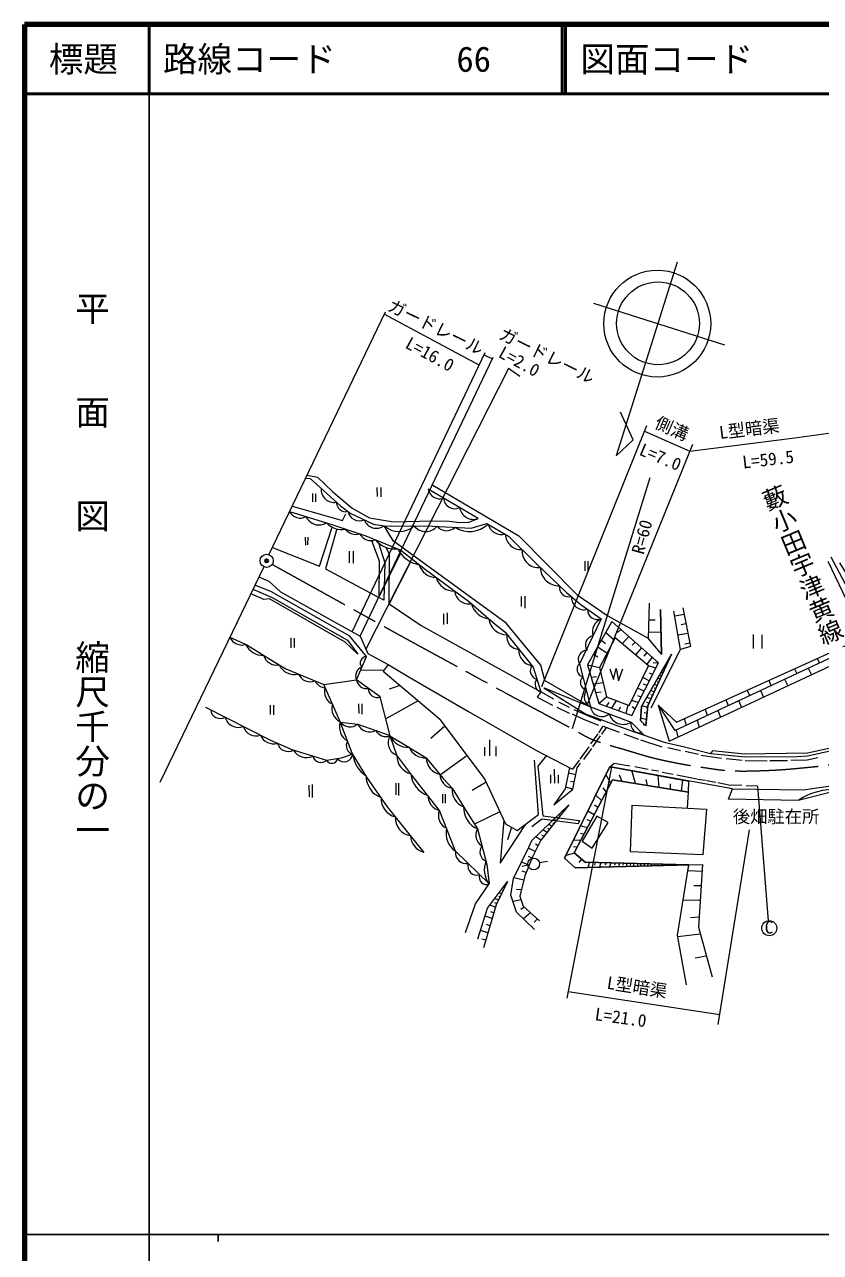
# Model space of a CAD drawing. Units: millimetres, scale not verified. Extents: x 40000 to 680000, y 20000 to 380000.
# Drawn here: x 40000 to 155093, y 202409 to 380000 of the extents above; entities that cross this region are included whole.
import ezdxf
from ezdxf.enums import TextEntityAlignment as Align

# ---------------------------------------------------------------- set-up
doc = ezdxf.new("R2010")
doc.units = ezdxf.units.MM
doc.header["$LTSCALE"] = 1000
doc.header["$PDMODE"] = 32
doc.header["$PDSIZE"] = 500
doc.linetypes.add('CHAIN', pattern=[18.5, 12, -1.5, 3.5, -1.5])
for name, color, linetype, lineweight in [('M-BMK', 2, 'CHAIN', 13), ('M-TTL', 2, 'Continuous', 140), ('M-TTL-BAND', 7, 'Continuous', 25), ('M-TTL-LINE', 7, 'Continuous', 50), ('M-TTL-TXT', 7, 'Continuous', 13), ('M-WORK', 1, 'Continuous', 13)]:
    doc.layers.add(name, color=color, linetype=linetype, lineweight=lineweight)
doc.layers.add('M-OTRS', color=6, linetype='Continuous')
doc.styles.add('@ＭＳ ゴシック', font='')
doc.styles.add('ＭＳ ゴシック', font='')
doc.styles.get('@ＭＳ ゴシック').set_extended_font_data('@MS Gothic')
doc.styles.get('ＭＳ ゴシック').set_extended_font_data('MS Gothic')

msp = doc.modelspace()

# ---------------------------------------------------------------- linework, layer by layer
at = {"layer": 'M-BMK'}
msp.add_open_spline([(75808, 301929), (81325, 298867), (82705, 298100), (87128, 295649), (90629, 293709), (92579, 292602), (96092, 290685), (105101, 285768), (110124, 282970), (119192, 278162), (120405, 277518), (121024, 277020), (122307, 276529), (124077, 275852), (125126, 275636), (126942, 275095), (128849, 274527), (129905, 274150), (131846, 273714), (134327, 273156), (135735, 272918), (138250, 272547), (139705, 272333), (140519, 272176), (141988, 272095), (143752, 271998), (144745, 272042), (146511, 272095), (148653, 272160), (149853, 272247), (151987, 272452), (154179, 272663), (155421, 272736), (157581, 273166), (159366, 273522), (160348, 273823), (162081, 274381), (163885, 274961), (164500, 275220), (166619, 276100)], degree=3, knots=[0, 0, 0, 0, 1, 1, 1, 2, 2, 2, 3, 3, 3, 4, 4, 4, 5, 5, 5, 6, 6, 6, 7, 7, 7, 8, 8, 8, 9, 9, 9, 10, 10, 10, 11, 11, 11, 12, 12, 12, 13, 13, 13, 13], dxfattribs=at)
at = {"layer": 'M-OTRS'}
msp.add_point((75009, 302437), dxfattribs=at)
at = {"layer": 'M-TTL'}
for p, q in [((40000, 380000), (40000, 20000)), ((680000, 380000), (40000, 380000))]:
    msp.add_line(p, q, dxfattribs=at)
at = {"layer": 'M-TTL-BAND'}
for p, q in [((58000, 370000), (58000, 20000)), ((40000, 205000), (579000, 205000)), ((68000, 205000), (68000, 204000))]:
    msp.add_line(p, q, dxfattribs=at)
at = {"layer": 'M-TTL-LINE'}
for p, q in [((58000, 380000), (58000, 370000)), ((117750, 380000), (117750, 370000)), ((118250, 380000), (118250, 370000)), ((40000, 370000), (680000, 370000))]:
    msp.add_line(p, q, dxfattribs=at)
at = {"layer": 'M-WORK'}
for p, q in [((122284, 339710), (141210, 333675)), ((75340, 303324), (92175, 338441)), ((105754, 330720), (92014, 338105)), ((87394, 292186), (106626, 332550)), ((106473, 332228), (107661, 331637)), ((88518, 291535), (107786, 331898)), ((114794, 284265), (129991, 322031)), ((129655, 321195), (136223, 318316)), ((136613, 319278), (121328, 281519)), ((130403, 314421), (119192, 278162)), ((90958, 313027), (90974, 311725)), ((91545, 313043), (91545, 311694)), ((81619, 312169), (81619, 310973)), ((82085, 312147), (82085, 310962)), ((80600, 305859), (80611, 304727)), ((80971, 305859), (80939, 304748)), ((86948, 303851), (86948, 302137)), ((87520, 303851), (87520, 302121)), ((121031, 302406), (121031, 300978)), ((121475, 302406), (121475, 300866)), ((74597, 301585), (59582, 270386)), ((91977, 296759), (91254, 297136)), ((111798, 297266), (111814, 295853)), ((112322, 297345), (112338, 295599)), ((101116, 294903), (101116, 293338)), ((130230, 291150), (130384, 296297)), ((130230, 291150), (130384, 296297)), ((131971, 295392), (132090, 288869)), ((134842, 289628), (133890, 295151)), ((135191, 295659), (136286, 290025)), ((100566, 294777), (100566, 293242)), ((130313, 293921), (131198, 293895)), ((135382, 294678), (134017, 294412)), ((135647, 293313), (134965, 293180)), ((78484, 291279), (78484, 289851)), ((124047, 292073), (125257, 290994)), ((126246, 292497), (125757, 292090)), ((127384, 291492), (126423, 290451)), ((130260, 292150), (132031, 292097)), ((135912, 291948), (134490, 291671)), ((145368, 291760), (145368, 289776)), ((146621, 291728), (146606, 289744)), ((79002, 291248), (78991, 289904)), ((122884, 290021), (124252, 289101)), ((123414, 290957), (124019, 290495)), ((128292, 290689), (127852, 290256)), ((129220, 289870), (128326, 288859)), ((136189, 290525), (135477, 290387)), ((122272, 288941), (122916, 288550)), ((129999, 289182), (129542, 288661)), ((130749, 288519), (129970, 287484)), ((131677, 287699), (130926, 287646)), ((154628, 288311), (154946, 287662)), ((91964, 286621), (88576, 286593)), ((121393, 287389), (123155, 287032)), ((131284, 286922), (130225, 287270)), ((130806, 285978), (130355, 286196)), ((132315, 286226), (132056, 286326)), ((132523, 286681), (132437, 286715)), ((132731, 287136), (132561, 287205)), ((151322, 286816), (151673, 286137)), ((153341, 286914), (153818, 285971)), ((94328, 284403), (92714, 283889)), ((121922, 285594), (122706, 285705)), ((122203, 284641), (123672, 284827)), ((130347, 285071), (129389, 285549)), ((130016, 284416), (129494, 284577)), ((131481, 284408), (131041, 284558)), ((131690, 284863), (131515, 284924)), ((131898, 285317), (131550, 285444)), ((132106, 285772), (131977, 285820)), ((147651, 285155), (147922, 284389)), ((149897, 285309), (150357, 284351)), ((115132, 284065), (121848, 281305)), ((122569, 283400), (123396, 283497)), ((123035, 281818), (124154, 282771)), ((129588, 283572), (128658, 284042)), ((129161, 282728), (128679, 282926)), ((130598, 282480), (129956, 282668)), ((131065, 283499), (130531, 283669)), ((130831, 282990), (130563, 283071)), ((131273, 283954), (131052, 284026)), ((144512, 283735), (144832, 282949)), ((146434, 283695), (146844, 282706)), ((75522, 281575), (75533, 280210)), ((75999, 281586), (75999, 280147)), ((88315, 281771), (88322, 280367)), ((88774, 281778), (88781, 280268)), ((96911, 282209), (92244, 279580)), ((116985, 281290), (118756, 280415)), ((117225, 282059), (118770, 281262)), ((124134, 281419), (124555, 281957)), ((124904, 281140), (125590, 282230)), ((125915, 280773), (126190, 281322)), ((126997, 280380), (127265, 281598)), ((128758, 281932), (127789, 282251)), ((128285, 280998), (127890, 281321)), ((130109, 281246), (129264, 281461)), ((130319, 281872), (129997, 281962)), ((138425, 280982), (138707, 280094)), ((140241, 280809), (140657, 279811)), ((141436, 282344), (141750, 281512)), ((143265, 282219), (143664, 281218)), ((129945, 279510), (129100, 279636)), ((130027, 280378), (129600, 280464)), ((135404, 279616), (135668, 278678)), ((137263, 279421), (137533, 278349)), ((100771, 278534), (98772, 276751)), ((121907, 275993), (122951, 277394)), ((123224, 277107), (122138, 275560)), ((123047, 277538), (123682, 278548)), ((124164, 278363), (123419, 277383)), ((123682, 278548), (125967, 277673)), ((126680, 277426), (128775, 276650)), ((129866, 278659), (129440, 278701)), ((134224, 278005), (134493, 276926)), ((106505, 275479), (106489, 274225)), ((107251, 276543), (107235, 274257)), ((108155, 275574), (108155, 274178)), ((120341, 273744), (121639, 275545)), ((121973, 275305), (120840, 273706)), ((129092, 276538), (132175, 275522)), ((133010, 275421), (134834, 275011)), ((103981, 274247), (100153, 271489)), ((120210, 273611), (119236, 272314)), ((135554, 274894), (137453, 274461)), ((137867, 274320), (140769, 273906)), ((141483, 273836), (143760, 273605)), ((144220, 273568), (147409, 273502)), ((147790, 273537), (150350, 273565)), ((150816, 273608), (153179, 273634)), ((153175, 273634), (154712, 273996)), ((116599, 272323), (116631, 270303)), ((118452, 239196), (124904, 272618)), ((119721, 271506), (118649, 271729)), ((142355, 269446), (124716, 272653)), ((127526, 272750), (125251, 273131)), ((128336, 270214), (127809, 272090)), ((130164, 272262), (128259, 272622)), ((131655, 271998), (130640, 272146)), ((133782, 271554), (132184, 271818)), ((81126, 270002), (81147, 268320)), ((81571, 270066), (81581, 268214)), ((93679, 270261), (93672, 268610)), ((94067, 270261), (94081, 268490)), ((106737, 270427), (104707, 269226)), ((116070, 271498), (116070, 270260)), ((117160, 271498), (117149, 270260)), ((119497, 270434), (118961, 270545)), ((124766, 270287), (124060, 271518)), ((126412, 270529), (126048, 271432)), ((130060, 269932), (129907, 270792)), ((131785, 269650), (131649, 271392)), ((133399, 269387), (133410, 270204)), ((137221, 270845), (134332, 271416)), ((135013, 269123), (135186, 270749)), ((138469, 270665), (137337, 270834)), ((139966, 270384), (138639, 270601)), ((100420, 268693), (100428, 267396)), ((100809, 268709), (100809, 267365)), ((119290, 269437), (118221, 269725)), ((123449, 267774), (122591, 268554)), ((124108, 269030), (123663, 269584)), ((146009, 269857), (144360, 269891)), ((146009, 269857), (147514, 250379)), ((118100, 266373), (117991, 266457)), ((122910, 266747), (122436, 267080)), ((108741, 266155), (105060, 264333)), ((116863, 264802), (116527, 265044)), ((117173, 265195), (117061, 265276)), ((117482, 265588), (117260, 265752)), ((117791, 265980), (117736, 266022)), ((121879, 264779), (121383, 264970)), ((122372, 265720), (121432, 266215)), ((110435, 263898), (109832, 262106)), ((115559, 263145), (114970, 263541)), ((115902, 263580), (115673, 263737)), ((116245, 264016), (115790, 264333)), ((116554, 264409), (116385, 264529)), ((121385, 263838), (120382, 264096)), ((120904, 262921), (120391, 262992)), ((140310, 235385), (144836, 263533)), ((114261, 261219), (113865, 261447)), ((114681, 262029), (113914, 262522)), ((115120, 262587), (114823, 262782)), ((120423, 262003), (119358, 262029)), ((119928, 261059), (119397, 261010)), ((113372, 259440), (112880, 259659)), ((113843, 260409), (112883, 260901)), ((119542, 260137), (118263, 259821)), ((120558, 259300), (120138, 258793)), ((112966, 258441), (111883, 258869)), ((112795, 258413), (111962, 258228)), ((112527, 257362), (111977, 257551)), ((114449, 258785), (115615, 259012)), ((121717, 258842), (121443, 258077)), ((122529, 258820), (122399, 258435)), ((123342, 258797), (123126, 258120)), ((124053, 258778), (123950, 258437)), ((124764, 258758), (124593, 258157)), ((125388, 258741), (125307, 258439)), ((126013, 258724), (125877, 258189)), ((126564, 258708), (126500, 258440)), ((127115, 258693), (127007, 258218)), ((127615, 258679), (127563, 258441)), ((128115, 258666), (128028, 258244)), ((128615, 258652), (128574, 258440)), ((129115, 258638), (129047, 258270)), ((129614, 258624), (129583, 258440)), ((130114, 258610), (130064, 258295)), ((130614, 258597), (130591, 258439)), ((131114, 258583), (131078, 258321)), ((131614, 258569), (131597, 258438)), ((132113, 258555), (132089, 258347)), ((132613, 258541), (132602, 258437)), ((133113, 258528), (133099, 258372)), ((133613, 258514), (133607, 258436)), ((134113, 258500), (134105, 258398)), ((134612, 258486), (134609, 258435)), ((137977, 257500), (135906, 257601)), ((112184, 256253), (110763, 256593)), ((108973, 254265), (108628, 254417)), ((109195, 254714), (109110, 254752)), ((109417, 255162), (109247, 255241)), ((111845, 254832), (111116, 254880)), ((137838, 255431), (136801, 255442)), ((108081, 252328), (107288, 252634)), ((108529, 253369), (108004, 253586)), ((108277, 252860), (108013, 252965)), ((108751, 253817), (108578, 253891)), ((111807, 253421), (110637, 253143)), ((112272, 252341), (111773, 252005)), ((137699, 253362), (135215, 253293)), ((107605, 250697), (106593, 251060)), ((107843, 251513), (107445, 251661)), ((113168, 251540), (112133, 250677)), ((114173, 250642), (113708, 250154)), ((137533, 250883), (136294, 250791)), ((107002, 248635), (105932, 248983)), ((107303, 249666), (106795, 249840)), ((106686, 247555), (106149, 247721)), ((137717, 248439), (134467, 248035)), ((138583, 245280), (136977, 244959)), ((118633, 240136), (140540, 236815))]:
    msp.add_line(p, q, dxfattribs=at)
for points in [[(134354, 345638), (125553, 317625), (127997, 319927), (126188, 323926)], [(111627, 329120), (109960, 330263), (89364, 289676)], [(136223, 318316), (151409, 320250), (158369, 321187)], [(80642, 314383), (81293, 314327), (85690, 310407), (87071, 309344), (90467, 307741), (91985, 307499), (99053, 307460), (104566, 307164), (106841, 307852), (110003, 305988), (114082, 301973), (118379, 297874), (120490, 296080)], [(80854, 314825), (82346, 314526), (84579, 312394), (87372, 310045), (89901, 308659), (93371, 308056), (98982, 308220), (101410, 308157), (102923, 307977), (104235, 308009), (105600, 308538), (98384, 312791)], [(99046, 313390), (111473, 306034), (119901, 297511), (124353, 294488), (130090, 291321), (132090, 288869), (131971, 295392)], [(78334, 309570), (84278, 307727), (89357, 306061), (94420, 303998), (97960, 301175), (104197, 296604), (107768, 293533), (109483, 292105), (113530, 287082), (114649, 283487)], [(78716, 310365), (85968, 308261), (86479, 309237)], [(75842, 304370), (82632, 301669), (84475, 307291)], [(115240, 285112), (114637, 287365), (109637, 293412), (93368, 305281), (91985, 307499)], [(85143, 307046), (83505, 301258), (91254, 297136), (94364, 303522)], [(90150, 305371), (91283, 302453), (91254, 297136)], [(91173, 305039), (92100, 302164), (91977, 296753)], [(92707, 296232), (92793, 303364), (92277, 304369)], [(95831, 302288), (92707, 296232), (97373, 293101), (114649, 283487)], [(131645, 281571), (134021, 277910), (162184, 291036), (160343, 295998), (156629, 302981)], [(131645, 281571), (134301, 279116), (161047, 291214), (158868, 296821), (156226, 302320)], [(131645, 281571), (133237, 276338), (163882, 290682), (162438, 294094), (159470, 299617), (157917, 302166)], [(69690, 291388), (72167, 290289), (75701, 288056), (77796, 286797), (83255, 284554), (87988, 285238), (89439, 288578), (87026, 291562), (75592, 297979), (73323, 298936)], [(73890, 300114), (75340, 299507), (77005, 297976), (87238, 292276), (88518, 291535), (89650, 289049), (92563, 287422), (95705, 285570), (104191, 280642), (113952, 275048), (119236, 272314)], [(73029, 298326), (75801, 297125), (86688, 290951), (88196, 288951), (86387, 290697), (75436, 296918), (74611, 296839), (72703, 297648)], [(120490, 296080), (123394, 294036), (120233, 287559), (121848, 281305)], [(130604, 281185), (134842, 289628), (133890, 295151)], [(135191, 295659), (136286, 290025), (134842, 289628)], [(129081, 279360), (129223, 281391), (133564, 288954)], [(133564, 288954), (130128, 281455), (129858, 278582)], [(92563, 287422), (91868, 286492), (99954, 279624), (106561, 270803), (109556, 264415), (111255, 263415), (114318, 265748), (113719, 273616)], [(124654, 286818), (125176, 285287), (125529, 286867), (125889, 285076), (126509, 286832)], [(97791, 260233), (94982, 263709), (92506, 266851), (89506, 271160), (87387, 274636), (85554, 279397), (83255, 284554)], [(92864, 277117), (91440, 282779), (87988, 285238)], [(115240, 285112), (120608, 282022), (121848, 281305), (127734, 279101), (129623, 277245)], [(129623, 277245), (132511, 276191), (135421, 275525), (139212, 274587), (141771, 274325), (144205, 274111), (151735, 274132), (153227, 274217), (157367, 275159), (161620, 276450), (165049, 277709), (168223, 279232), (172899, 281877), (177968, 284914), (177798, 285200), (171133, 281211), (168138, 279550), (165207, 278047), (161538, 276693), (157200, 275466), (153211, 274600), (144094, 274483), (139471, 274981), (139212, 274587)], [(116541, 282412), (114649, 283487), (114142, 282708), (116322, 281572)], [(115101, 284085), (121100, 280324), (128020, 277768), (129623, 277245)], [(87480, 274484), (85764, 273879), (83700, 273577), (78701, 275101), (75622, 276450), (66210, 281227)], [(119443, 280937), (121299, 280112), (123323, 279315)], [(85664, 279111), (88179, 278801), (92580, 277288), (95310, 275648), (98061, 273934), (100556, 270966), (101815, 269548), (103912, 266199), (105478, 263660), (106864, 258496), (107186, 255702), (102321, 260435), (99996, 266347), (95981, 271458), (93835, 274323), (92864, 277117)], [(119189, 280317), (120903, 279484), (123006, 278680)], [(115472, 274261), (114219, 272759), (114933, 265546), (120247, 264889)], [(118820, 272529), (118163, 269453), (116544, 267136), (119290, 269437), (119925, 272485), (120417, 273183)], [(125251, 273131), (124548, 272502), (118068, 259428), (119640, 258031), (138044, 258498), (137437, 249463), (139413, 242250)], [(136042, 258447), (119640, 258031), (118068, 259428), (124548, 272502), (124716, 272653), (136067, 270589)], [(136042, 258447), (121093, 258859), (119474, 260192), (125013, 270757), (136001, 268961)], [(136000, 268961), (125013, 270757), (119474, 260192), (121093, 258859), (136042, 258447)], [(135881, 266664), (136000, 268961), (136067, 270589)], [(143747, 269975), (142082, 269961), (140241, 270314)], [(113756, 249127), (111138, 251627), (110328, 254079), (110709, 256483), (112947, 261030), (113338, 261967), (118719, 267159), (114672, 262017), (113481, 259708), (112339, 256898), (111636, 253958), (112100, 252494), (114457, 250387)], [(113756, 249127), (111138, 251627), (110328, 254079), (110709, 256483), (112947, 261030), (113338, 261967), (118719, 267159)], [(118719, 267159), (114672, 262017), (113481, 259708), (112339, 256898), (111636, 253958), (112100, 252494), (114457, 250387)], [(109313, 264934), (108763, 258723), (112508, 264370)], [(120247, 264889), (120063, 264409), (114794, 265075), (113381, 263948)], [(135726, 241107), (134417, 248312), (136042, 258447)], [(135724, 241115), (134417, 248312), (136042, 258447)], [(138044, 258498), (137437, 249463), (139413, 242250)], [(105544, 247762), (106951, 252185), (109861, 256058), (108179, 252661), (106369, 246472)], [(105544, 247762), (106951, 252185), (109861, 256058)], [(109861, 256058), (108179, 252661), (106369, 246472)], [(103755, 248669), (105199, 252811), (107186, 255702)]]:
    msp.add_lwpolyline(points, dxfattribs=at)
for points in [[(124940, 293650), (121393, 287389), (123035, 281818), (127821, 280081), (131677, 287699)], [(125416, 291294), (123155, 287032), (124154, 282771), (127440, 281533), (130225, 287270)], [(133564, 288954), (129223, 281391), (129081, 279360), (129858, 278582), (130128, 281455)], [(142355, 269446), (152608, 269303), (161242, 270573), (156861, 269018), (151862, 267795), (141789, 267986)], [(127869, 267106), (138630, 266513), (138078, 259915), (127614, 260333)], [(122777, 265521), (120634, 261871), (122094, 260903), (124411, 264601)]]:
    msp.add_lwpolyline(points, close=True, dxfattribs=at)
for centre, radius in [((131497, 336746), 7725), ((131604, 336782), 5985), ((75009, 302437), 947), ((113623, 258594), 848), ((147695, 249308), 1086)]:
    msp.add_circle(centre, radius, dxfattribs=at)
for centre, radius, start, end in [((84727, 312723), 1832, 174.71191, 281.84152), ((100063, 313106), 1708, 190.61673, 288.34944), ((86476, 310905), 1373, 178.94541, 282.86072), ((102204, 311579), 1606, 183.38294, 295.58323), ((79852, 310299), 1684, 205.66647, 299.88114), ((88426, 309916), 1681, 192.02352, 294.03302), ((104940, 310507), 2077, 190.43901, 288.52716), ((82602, 309740), 2113, 205.22083, 300.32677), ((85766, 309786), 2810, 221.7252, 282.36528), ((90879, 309019), 1880, 199.85202, 306.04528), ((94174, 310040), 3353, 229.25085, 310.12016), ((98014, 308841), 2164, 219.11579, 319.25396), ((101030, 308608), 1813, 220.61553, 313.23192), ((104350, 310580), 3894, 237.74554, 313.29197), ((109057, 308346), 2123, 196.41147, 282.56255), ((87899, 308145), 1887, 215.77444, 287.89365), ((90100, 307201), 1831, 207.73374, 290.96309), ((93478, 307593), 3440, 217.65334, 278.00255), ((111814, 306365), 2298, 182.26579, 273.40181), ((97751, 306057), 4231, 206.24925, 260.79595), ((114331, 303848), 2390, 174.64727, 276.60367), ((99538, 302595), 2565, 196.17302, 269.64086), ((117258, 301481), 2653, 180.16118, 272.54605), ((102111, 300757), 2689, 195.66619, 271.86406), ((118711, 298583), 1358, 169.48751, 285.85211), ((104248, 298251), 2057, 185.07281, 280.78162), ((120909, 297191), 1829, 177.30808, 285.92607), ((107447, 296952), 2905, 194.38359, 264.22535), ((122856, 295379), 1446, 177.88935, 291.8093), ((109694, 294306), 2551, 185.49335, 271.57789), ((124130, 292159), 2016, 111.42757, 196.55675), ((71412, 292140), 1879, 203.57582, 288.54363), ((111577, 291462), 1836, 170.80735, 266.90855), ((122385, 290301), 1297, 98.29823, 217.98492), ((74398, 291373), 2595, 203.02105, 273.37071), ((113773, 289530), 2297, 177.53374, 260.18215), ((121374, 288196), 1307, 90.51598, 209.19028), ((76471, 289382), 2012, 197.32514, 279.34744), ((89438, 287681), 897, 89.98594, 223.04975), ((79016, 288434), 2449, 205.05349, 283.79822), ((81362, 286888), 1948, 205.30013, 290.02898), ((89224, 285790), 1354, 108.98721, 204.04848), ((114356, 286522), 1227, 142.66485, 256.76256), ((121014, 286756), 1120, 134.21985, 254.74053), ((83594, 285827), 1744, 206.17613, 265.69454), ((89449, 285438), 1475, 187.79225, 281.27481), ((114975, 284598), 1158, 140.94118, 253.63719), ((121573, 284838), 1197, 135.52063, 253.43975), ((85390, 283510), 2012, 163.31801, 244.73689), ((90948, 283890), 1216, 175.22489, 293.84217), ((122546, 282758), 1611, 144.61729, 244.34308), ((68290, 281020), 1382, 186.24696, 299.92939), ((86622, 281070), 2180, 163.4632, 243.94611), ((123479, 281563), 1651, 188.98499, 309.95836), ((70924, 280368), 2019, 195.70635, 290.46999), ((87763, 278358), 2230, 160.2619, 241.85151), ((87073, 280182), 1769, 217.23364, 308.67805), ((126605, 280951), 2167, 197.53249, 301.41086), ((128883, 278767), 1196, 163.78442, 287.18667), ((73486, 279061), 1946, 197.4657, 288.71065), ((76015, 278041), 2075, 203.3868, 285.2392), ((89930, 279641), 1942, 205.6344, 296.42479), ((92276, 278688), 1677, 207.93895, 290.54823), ((94481, 276113), 1903, 148.15805, 250.14831), ((95483, 278367), 2902, 205.51989, 272.28917), ((78147, 276522), 1659, 196.91824, 296.83712), ((87792, 275718), 1273, 148.05405, 255.83639), ((97987, 276557), 2625, 204.52893, 271.61891), ((80748, 276152), 2159, 210.9576, 295.14395), ((82889, 274563), 1277, 196.63054, 309.47101), ((84441, 273989), 847, 209.06645, 347.5638), ((86217, 274658), 1275, 221.88525, 352.14719), ((91604, 274852), 4141, 185.10077, 237.63129), ((96602, 274280), 2768, 179.10327, 254.55751), ((100683, 274111), 2628, 183.87816, 256.21349), ((92665, 271302), 3277, 179.08711, 250.18388), ((99540, 271962), 3692, 185.44073, 250.74538), ((102171, 271633), 2116, 182.00397, 260.30386), ((94250, 268035), 2702, 176.08988, 257.16147), ((100515, 268478), 2193, 180.01719, 256.29726), ((104532, 269377), 2722, 176.41123, 247.36788), ((157060, 259849), 9496, 86.0254, 123.19085), ((106945, 266795), 3462, 178.85263, 244.92648), ((96171, 265197), 2530, 175.38642, 261.61857), ((101861, 265585), 2014, 157.7524, 245.18589), ((104129, 263063), 3190, 167.45716, 235.48114), ((107091, 262774), 1840, 151.22589, 238.82686), ((98349, 262786), 2549, 182.07895, 255.81266), ((107270, 260330), 1427, 142.45082, 247.60193), ((103867, 260202), 1563, 171.40173, 280.17206), ((105417, 258304), 1324, 164.28756, 287.28622), ((109806, 257753), 3327, 157.78256, 218.03612), ((106792, 256673), 1047, 159.45653, 292.11725)]:
    msp.add_arc(centre, radius, start, end, dxfattribs=at)

# ---------------------------------------------------------------- texts
at = {"layer": 'M-TTL-BAND', "style": '@ＭＳ ゴシック'}
for s, p in [('平\u3000\u3000面\u3000\u3000図', (49777, 306475)), ('縮尺千分の一', (49777, 261030))]:
    msp.add_text(s, height=3666, rotation=270, dxfattribs=at).set_placement(p, align=Align.MIDDLE_RIGHT)
at = {"layer": 'M-TTL-TXT', "style": 'ＭＳ ゴシック'}
msp.add_text('標題', height=3666, dxfattribs=at).set_placement((48500, 375000), align=Align.MIDDLE_CENTER)
for s, p in [('路線コード       66', (60000, 375000)), ('図面コード      35-0', (120380, 375000))]:
    msp.add_text(s, height=3666, dxfattribs=at).set_placement(p, align=Align.MIDDLE_LEFT)
at = {"layer": 'M-WORK'}
for s, height, rotation, style, p in [('ガードレール', 1833, 333.97, 'ＭＳ ゴシック', (92097, 338219)), ('ガードレール', 1833, 333.577, 'ＭＳ ゴシック', (108190, 334148)), ('L=16.0', 1833, 331.266, 'ＭＳ ゴシック', (94644, 332838)), ('L=2.0', 1833, 331.106, 'ＭＳ ゴシック', (108119, 331505)), ('側溝', 1833, 336.33, 'ＭＳ ゴシック', (130741, 321249)), ('L型暗渠', 1833, 7.149, 'ＭＳ ゴシック', (140650, 319515)), ('L=7.0', 1833, 337.141, 'ＭＳ ゴシック', (128528, 317313)), ('L=59.5', 1833, 6.564, 'ＭＳ ゴシック', (143979, 315234)), ('藪小田宇津黄線', 2566, 292.5, '@ＭＳ ゴシック', (145889, 312401)), ('R=60', 1833, 74.718, 'ＭＳ ゴシック', (130043, 303106)), ('L型暗渠', 1833, 351.38, 'ＭＳ ゴシック', (124039, 240018)), ('L=21.0', 1833, 351.951, 'ＭＳ ゴシック', (122310, 235474))]:
    msp.add_text(s, height=height, rotation=rotation, dxfattribs=dict(at, style=style)).set_placement(p, align=Align.BOTTOM_LEFT)
at = {"layer": 'M-WORK', "style": 'ＭＳ ゴシック'}
for s, p in [('後畑駐在所', (142426, 263990)), ('C', (147026, 247979))]:
    msp.add_text(s, height=1833, dxfattribs=at).set_placement(p, align=Align.BOTTOM_LEFT)

doc.saveas('drawing.dxf')
